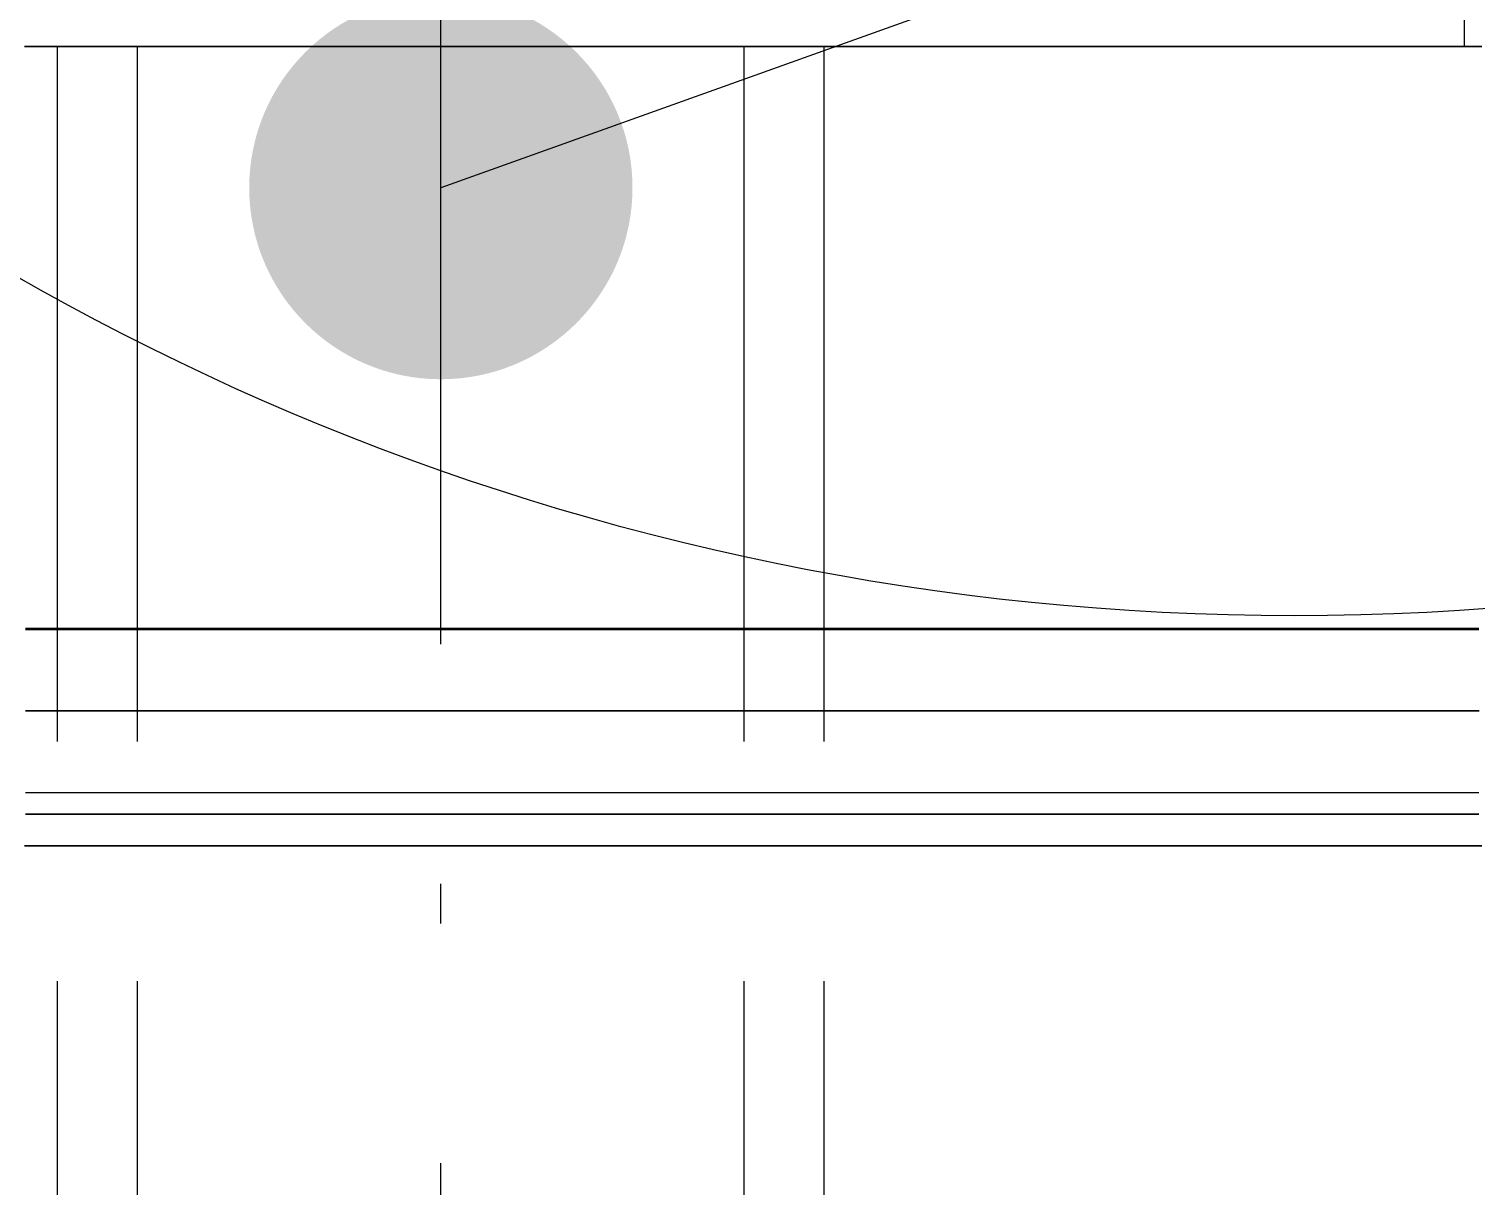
# Model space of a CAD drawing. Header units: millimetres. Extents: x 0 to 594, y 0 to 420.
# Drawn here: x 86.01 to 90.541, y 346.178 to 349.802 of the extents above; entities that cross this region are included whole.
import ezdxf

# ---------------------------------------------------------------- set-up
doc = ezdxf.new("R2010")
doc.units = ezdxf.units.MM
doc.linetypes.add('ISO02-TRAZOS', pattern=[3.75, 3, -0.75])
doc.linetypes.add('ISO04-TRAZO-PUNTO', pattern=[7.625, 6, -0.75, 0.125, -0.75])
for name, color, linetype, lineweight in [('01-VISIBLE', 7, 'CONTINUOUS', 50), ('02-OCULTA', 4, 'ISO02-TRAZOS', 25), ('03-EJE', 1, 'ISO04-TRAZO-PUNTO', 25), ('08-FINA', 5, 'CONTINUOUS', 25)]:
    doc.layers.add(name, color=color, linetype=linetype, lineweight=lineweight)

msp = doc.modelspace()

# ---------------------------------------------------------------- hatches: boundary and pattern name
at = {"layer": '08-FINA'}
h = msp.add_hatch(color=7, dxfattribs=at)
h.dxf.hatch_style = 1
edge = h.paths.add_edge_path()
edge.add_arc((87.3, 349.3049), 0.6, 0, 360)

# ---------------------------------------------------------------- linework, layer by layer
at = {"layer": '01-VISIBLE'}
msp.add_lwpolyline([(90.55, 347.9226), (90.5, 347.9226), (90.45, 347.9226), (90.4, 347.9226), (90.35, 347.9226), (90.3, 347.9226), (90.25, 347.9226), (90.2, 347.9226), (90.15, 347.9226), (90.1, 347.9226), (90.05, 347.9226), (90, 347.9226), (89.95, 347.9226), (89.9, 347.9226), (89.85, 347.9226), (89.8, 347.9226), (89.75, 347.9226), (89.7, 347.9226), (89.65, 347.9226), (89.6, 347.9226), (89.55, 347.9226), (89.5, 347.9226), (89.45, 347.9226), (89.4, 347.9226), (89.35, 347.9226), (89.3, 347.9226), (89.25, 347.9226), (89.2, 347.9226), (89.15, 347.9226), (89.1, 347.9226), (89.05, 347.9226), (89, 347.9226), (88.95, 347.9226), (88.9, 347.9226), (88.85, 347.9226), (88.8, 347.9226), (88.75, 347.9226), (88.7, 347.9226), (88.65, 347.9226), (88.6, 347.9226), (88.55, 347.9226), (88.5, 347.9226), (88.45, 347.9226), (88.4, 347.9226), (88.35, 347.9226), (88.3, 347.9226), (88.25, 347.9226), (88.2, 347.9226), (88.15, 347.9226), (88.1, 347.9226), (88.05, 347.9226), (88, 347.9226), (87.95, 347.9226), (87.9, 347.9226), (87.85, 347.9226), (87.8, 347.9226), (87.75, 347.9226), (87.7, 347.9226), (87.65, 347.9226), (87.6, 347.9226), (87.55, 347.9226), (87.5, 347.9226), (87.45, 347.9226), (87.4, 347.9226), (87.35, 347.9226), (87.3, 347.9226), (87.25, 347.9226), (87.2, 347.9226), (87.15, 347.9226), (87.1, 347.9226), (87.05, 347.9226), (87, 347.9226), (86.95, 347.9226), (86.9, 347.9226), (86.85, 347.9226), (86.8, 347.9226), (86.75, 347.9226), (86.7, 347.9226), (86.65, 347.9226), (86.6, 347.9226), (86.55, 347.9226), (86.5, 347.9226), (86.45, 347.9226), (86.4, 347.9226), (86.35, 347.9226), (86.3, 347.9226), (86.25, 347.9226), (86.2, 347.9226), (86.15, 347.9226), (86.1, 347.9226), (86.05, 347.9226), (86, 347.9226)], dxfattribs=at)
at = {"layer": '02-OCULTA'}
for p, q in [((90.505, 349.7466), (90.505, 351.3666)), ((86.1, 276.32), (86.1, 349.7466)), ((86.35, 276.32), (86.35, 349.7466)), ((88.25, 276.32), (88.25, 349.7466)), ((88.5, 276.32), (88.5, 349.7466))]:
    msp.add_line(p, q, dxfattribs=at)
for points in [[(90.559, 349.7466), (90.5089, 349.7466), (90.4587, 349.7466), (90.4086, 349.7466), (90.3585, 349.7466), (90.3083, 349.7466), (90.2582, 349.7466), (90.2081, 349.7466), (90.1579, 349.7466), (90.1078, 349.7466), (90.0576, 349.7466), (90.0075, 349.7466), (89.9574, 349.7466), (89.9072, 349.7466), (89.8571, 349.7466), (89.8069, 349.7466), (89.7568, 349.7466), (89.7067, 349.7466), (89.6565, 349.7466), (89.6064, 349.7466), (89.5562, 349.7466), (89.5061, 349.7466), (89.456, 349.7466), (89.4058, 349.7466), (89.3557, 349.7466), (89.3056, 349.7466), (89.2554, 349.7466), (89.2053, 349.7466), (89.1551, 349.7466), (89.105, 349.7466), (89.0549, 349.7466), (89.0047, 349.7466), (88.9546, 349.7466), (88.9044, 349.7466), (88.8543, 349.7466), (88.8042, 349.7466), (88.754, 349.7466), (88.7039, 349.7466), (88.6538, 349.7466), (88.6036, 349.7466), (88.5535, 349.7466), (88.5033, 349.7466), (88.4532, 349.7466), (88.4031, 349.7466), (88.3529, 349.7466), (88.3028, 349.7466), (88.2526, 349.7466), (88.2025, 349.7466), (88.1524, 349.7466), (88.1022, 349.7466), (88.0521, 349.7466), (88.0019, 349.7466), (87.9518, 349.7466), (87.9017, 349.7466), (87.8515, 349.7466), (87.8014, 349.7466), (87.7512, 349.7466), (87.7011, 349.7466), (87.651, 349.7466), (87.6008, 349.7466), (87.5507, 349.7466), (87.5006, 349.7466), (87.4504, 349.7466), (87.4003, 349.7466), (87.3501, 349.7466), (87.3, 349.7466), (87.2499, 349.7466), (87.1997, 349.7466), (87.1496, 349.7466), (87.0994, 349.7466), (87.0493, 349.7466), (86.9992, 349.7466), (86.949, 349.7466), (86.8989, 349.7466), (86.8487, 349.7466), (86.7986, 349.7466), (86.7485, 349.7466), (86.6983, 349.7466), (86.6482, 349.7466), (86.5981, 349.7466), (86.5479, 349.7466), (86.4978, 349.7466), (86.4476, 349.7466), (86.3975, 349.7466), (86.3474, 349.7466), (86.2972, 349.7466), (86.2471, 349.7466), (86.1969, 349.7466), (86.1468, 349.7466), (86.0967, 349.7466), (86.0465, 349.7466), (85.9964, 349.7466)], [(85.9964, 349.7466), (86.0465, 349.7466), (86.0967, 349.7466), (86.1468, 349.7466), (86.1969, 349.7466), (86.2471, 349.7466), (86.2972, 349.7466), (86.3474, 349.7466), (86.3975, 349.7466), (86.4476, 349.7466), (86.4978, 349.7466), (86.5479, 349.7466), (86.5981, 349.7466), (86.6482, 349.7466), (86.6983, 349.7466), (86.7485, 349.7466), (86.7986, 349.7466), (86.8487, 349.7466), (86.8989, 349.7466), (86.949, 349.7466), (86.9992, 349.7466), (87.0493, 349.7466), (87.0994, 349.7466), (87.1496, 349.7466), (87.1997, 349.7466), (87.2499, 349.7466), (87.3, 349.7466), (87.3501, 349.7466), (87.4003, 349.7466), (87.4504, 349.7466), (87.5006, 349.7466), (87.5507, 349.7466), (87.6008, 349.7466), (87.651, 349.7466), (87.7011, 349.7466), (87.7512, 349.7466), (87.8014, 349.7466), (87.8515, 349.7466), (87.9017, 349.7466), (87.9518, 349.7466), (88.0019, 349.7466), (88.0521, 349.7466), (88.1022, 349.7466), (88.1524, 349.7466), (88.2025, 349.7466), (88.2526, 349.7466), (88.3028, 349.7466), (88.3529, 349.7466), (88.4031, 349.7466), (88.4532, 349.7466), (88.5033, 349.7466), (88.5535, 349.7466), (88.6036, 349.7466), (88.6538, 349.7466), (88.7039, 349.7466), (88.754, 349.7466), (88.8042, 349.7466), (88.8543, 349.7466), (88.9044, 349.7466), (88.9546, 349.7466), (89.0047, 349.7466), (89.0549, 349.7466), (89.105, 349.7466), (89.1551, 349.7466), (89.2053, 349.7466), (89.2554, 349.7466), (89.3056, 349.7466), (89.3557, 349.7466), (89.4058, 349.7466), (89.456, 349.7466), (89.5061, 349.7466), (89.5562, 349.7466), (89.6064, 349.7466), (89.6565, 349.7466), (89.7067, 349.7466), (89.7568, 349.7466), (89.8069, 349.7466), (89.8571, 349.7466), (89.9072, 349.7466), (89.9574, 349.7466), (90.0075, 349.7466), (90.0576, 349.7466), (90.1078, 349.7466), (90.1579, 349.7466), (90.2081, 349.7466), (90.2582, 349.7466), (90.3083, 349.7466), (90.3585, 349.7466), (90.4086, 349.7466), (90.4587, 349.7466), (90.5089, 349.7466), (90.559, 349.7466)], [(90.505, 349.7466), (90.4549, 349.7466), (90.4048, 349.7466), (90.3548, 349.7466), (90.3047, 349.7466), (90.2546, 349.7466), (90.2045, 349.7466), (90.1545, 349.7466), (90.1044, 349.7466), (90.0543, 349.7466), (90.0042, 349.7466), (89.9541, 349.7466), (89.9041, 349.7466), (89.854, 349.7466), (89.8039, 349.7466), (89.7538, 349.7466), (89.7037, 349.7466), (89.6537, 349.7466), (89.6036, 349.7466), (89.5535, 349.7466), (89.5034, 349.7466), (89.4534, 349.7466), (89.4033, 349.7466), (89.3532, 349.7466), (89.3031, 349.7466), (89.253, 349.7466), (89.203, 349.7466), (89.1529, 349.7466), (89.1028, 349.7466), (89.0527, 349.7466), (89.0027, 349.7466), (88.9526, 349.7466), (88.9025, 349.7466), (88.8524, 349.7466), (88.8023, 349.7466), (88.7523, 349.7466), (88.7022, 349.7466), (88.6521, 349.7466), (88.602, 349.7466), (88.552, 349.7466), (88.5019, 349.7466), (88.4518, 349.7466), (88.4017, 349.7466), (88.3516, 349.7466), (88.3016, 349.7466), (88.2515, 349.7466), (88.2014, 349.7466), (88.1513, 349.7466), (88.1012, 349.7466), (88.0512, 349.7466), (88.0011, 349.7466), (87.951, 349.7466), (87.9009, 349.7466), (87.8509, 349.7466), (87.8008, 349.7466), (87.7507, 349.7466), (87.7006, 349.7466), (87.6505, 349.7466), (87.6005, 349.7466), (87.5504, 349.7466), (87.5003, 349.7466), (87.4502, 349.7466), (87.4002, 349.7466), (87.3501, 349.7466), (87.3, 349.7466), (87.2499, 349.7466), (87.1998, 349.7466), (87.1498, 349.7466), (87.0997, 349.7466), (87.0496, 349.7466), (86.9995, 349.7466), (86.9495, 349.7466), (86.8994, 349.7466), (86.8493, 349.7466), (86.7992, 349.7466), (86.7491, 349.7466), (86.6991, 349.7466), (86.649, 349.7466), (86.5989, 349.7466), (86.5488, 349.7466), (86.4988, 349.7466), (86.4487, 349.7466), (86.3986, 349.7466), (86.3485, 349.7466), (86.2984, 349.7466), (86.2484, 349.7466), (86.1983, 349.7466), (86.1482, 349.7466), (86.0981, 349.7466), (86.048, 349.7466), (85.998, 349.7466)], [(85.998, 349.7466), (86.048, 349.7466), (86.0981, 349.7466), (86.1482, 349.7466), (86.1983, 349.7466), (86.2484, 349.7466), (86.2984, 349.7466), (86.3485, 349.7466), (86.3986, 349.7466), (86.4487, 349.7466), (86.4988, 349.7466), (86.5488, 349.7466), (86.5989, 349.7466), (86.649, 349.7466), (86.6991, 349.7466), (86.7491, 349.7466), (86.7992, 349.7466), (86.8493, 349.7466), (86.8994, 349.7466), (86.9495, 349.7466), (86.9995, 349.7466), (87.0496, 349.7466), (87.0997, 349.7466), (87.1498, 349.7466), (87.1998, 349.7466), (87.2499, 349.7466), (87.3, 349.7466), (87.3501, 349.7466), (87.4002, 349.7466), (87.4502, 349.7466), (87.5003, 349.7466), (87.5504, 349.7466), (87.6005, 349.7466), (87.6505, 349.7466), (87.7006, 349.7466), (87.7507, 349.7466), (87.8008, 349.7466), (87.8509, 349.7466), (87.9009, 349.7466), (87.951, 349.7466), (88.0011, 349.7466), (88.0512, 349.7466), (88.1012, 349.7466), (88.1513, 349.7466), (88.2014, 349.7466), (88.2515, 349.7466), (88.3016, 349.7466), (88.3516, 349.7466), (88.4017, 349.7466), (88.4518, 349.7466), (88.5019, 349.7466), (88.552, 349.7466), (88.602, 349.7466), (88.6521, 349.7466), (88.7022, 349.7466), (88.7523, 349.7466), (88.8023, 349.7466), (88.8524, 349.7466), (88.9025, 349.7466), (88.9526, 349.7466), (89.0027, 349.7466), (89.0527, 349.7466), (89.1028, 349.7466), (89.1529, 349.7466), (89.203, 349.7466), (89.253, 349.7466), (89.3031, 349.7466), (89.3532, 349.7466), (89.4033, 349.7466), (89.4534, 349.7466), (89.5034, 349.7466), (89.5535, 349.7466), (89.6036, 349.7466), (89.6537, 349.7466), (89.7037, 349.7466), (89.7538, 349.7466), (89.8039, 349.7466), (89.854, 349.7466), (89.9041, 349.7466), (89.9541, 349.7466), (90.0042, 349.7466), (90.0543, 349.7466), (90.1044, 349.7466), (90.1545, 349.7466), (90.2045, 349.7466), (90.2546, 349.7466), (90.3047, 349.7466), (90.3548, 349.7466), (90.4048, 349.7466), (90.4549, 349.7466), (90.505, 349.7466)], [(88.5, 349.7466), (88.45, 349.7466), (88.4, 349.7466), (88.35, 349.7466), (88.3, 349.7466), (88.25, 349.7466), (88.2, 349.7466), (88.15, 349.7466), (88.1, 349.7466), (88.05, 349.7466), (88, 349.7466), (87.95, 349.7466), (87.9, 349.7466), (87.85, 349.7466), (87.8, 349.7466), (87.75, 349.7466), (87.7, 349.7466), (87.65, 349.7466), (87.6, 349.7466), (87.55, 349.7466), (87.5, 349.7466), (87.45, 349.7466), (87.4, 349.7466), (87.35, 349.7466), (87.3, 349.7466), (87.25, 349.7466), (87.2, 349.7466), (87.15, 349.7466), (87.1, 349.7466), (87.05, 349.7466), (87, 349.7466), (86.95, 349.7466), (86.9, 349.7466), (86.85, 349.7466), (86.8, 349.7466), (86.75, 349.7466), (86.7, 349.7466), (86.65, 349.7466), (86.6, 349.7466), (86.55, 349.7466), (86.5, 349.7466), (86.45, 349.7466), (86.4, 349.7466), (86.35, 349.7466), (86.3, 349.7466), (86.25, 349.7466), (86.2, 349.7466), (86.15, 349.7466), (86.1, 349.7466)], [(86.1, 349.7466), (86.15, 349.7466), (86.2, 349.7466), (86.25, 349.7466), (86.3, 349.7466), (86.35, 349.7466), (86.4, 349.7466), (86.45, 349.7466), (86.5, 349.7466), (86.55, 349.7466), (86.6, 349.7466), (86.65, 349.7466), (86.7, 349.7466), (86.75, 349.7466), (86.8, 349.7466), (86.85, 349.7466), (86.9, 349.7466), (86.95, 349.7466), (87, 349.7466), (87.05, 349.7466), (87.1, 349.7466), (87.15, 349.7466), (87.2, 349.7466), (87.25, 349.7466), (87.3, 349.7466), (87.35, 349.7466), (87.4, 349.7466), (87.45, 349.7466), (87.5, 349.7466), (87.55, 349.7466), (87.6, 349.7466), (87.65, 349.7466), (87.7, 349.7466), (87.75, 349.7466), (87.8, 349.7466), (87.85, 349.7466), (87.9, 349.7466), (87.95, 349.7466), (88, 349.7466), (88.05, 349.7466), (88.1, 349.7466), (88.15, 349.7466), (88.2, 349.7466), (88.25, 349.7466), (88.3, 349.7466), (88.35, 349.7466), (88.4, 349.7466), (88.45, 349.7466), (88.5, 349.7466)], [(88.25, 349.7466), (88.2, 349.7466), (88.15, 349.7466), (88.1, 349.7466), (88.05, 349.7466), (88, 349.7466), (87.95, 349.7466), (87.9, 349.7466), (87.85, 349.7466), (87.8, 349.7466), (87.75, 349.7466), (87.7, 349.7466), (87.65, 349.7466), (87.6, 349.7466), (87.55, 349.7466), (87.5, 349.7466), (87.45, 349.7466), (87.4, 349.7466), (87.35, 349.7466), (87.3, 349.7466), (87.25, 349.7466), (87.2, 349.7466), (87.15, 349.7466), (87.1, 349.7466), (87.05, 349.7466), (87, 349.7466), (86.95, 349.7466), (86.9, 349.7466), (86.85, 349.7466), (86.8, 349.7466), (86.75, 349.7466), (86.7, 349.7466), (86.65, 349.7466), (86.6, 349.7466), (86.55, 349.7466), (86.5, 349.7466), (86.45, 349.7466), (86.4, 349.7466), (86.35, 349.7466)], [(86.35, 349.7466), (86.4, 349.7466), (86.45, 349.7466), (86.5, 349.7466), (86.55, 349.7466), (86.6, 349.7466), (86.65, 349.7466), (86.7, 349.7466), (86.75, 349.7466), (86.8, 349.7466), (86.85, 349.7466), (86.9, 349.7466), (86.95, 349.7466), (87, 349.7466), (87.05, 349.7466), (87.1, 349.7466), (87.15, 349.7466), (87.2, 349.7466), (87.25, 349.7466), (87.3, 349.7466), (87.35, 349.7466), (87.4, 349.7466), (87.45, 349.7466), (87.5, 349.7466), (87.55, 349.7466), (87.6, 349.7466), (87.65, 349.7466), (87.7, 349.7466), (87.75, 349.7466), (87.8, 349.7466), (87.85, 349.7466), (87.9, 349.7466), (87.95, 349.7466), (88, 349.7466), (88.05, 349.7466), (88.1, 349.7466), (88.15, 349.7466), (88.2, 349.7466), (88.25, 349.7466)], [(90.55, 347.9226), (90.5, 347.9226), (90.45, 347.9226), (90.4, 347.9226), (90.35, 347.9226), (90.3, 347.9226), (90.25, 347.9226), (90.2, 347.9226), (90.15, 347.9226), (90.1, 347.9226), (90.05, 347.9226), (90, 347.9226), (89.95, 347.9226), (89.9, 347.9226), (89.85, 347.9226), (89.8, 347.9226), (89.75, 347.9226), (89.7, 347.9226), (89.65, 347.9226), (89.6, 347.9226), (89.55, 347.9226), (89.5, 347.9226), (89.45, 347.9226), (89.4, 347.9226), (89.35, 347.9226), (89.3, 347.9226), (89.25, 347.9226), (89.2, 347.9226), (89.15, 347.9226), (89.1, 347.9226), (89.05, 347.9226), (89, 347.9226), (88.95, 347.9226), (88.9, 347.9226), (88.85, 347.9226), (88.8, 347.9226), (88.75, 347.9226), (88.7, 347.9226), (88.65, 347.9226), (88.6, 347.9226), (88.55, 347.9226), (88.5, 347.9226), (88.45, 347.9226), (88.4, 347.9226), (88.35, 347.9226), (88.3, 347.9226), (88.25, 347.9226), (88.2, 347.9226), (88.15, 347.9226), (88.1, 347.9226), (88.05, 347.9226), (88, 347.9226), (87.95, 347.9226), (87.9, 347.9226), (87.85, 347.9226), (87.8, 347.9226), (87.75, 347.9226), (87.7, 347.9226), (87.65, 347.9226), (87.6, 347.9226), (87.55, 347.9226), (87.5, 347.9226), (87.45, 347.9226), (87.4, 347.9226), (87.35, 347.9226), (87.3, 347.9226), (87.25, 347.9226), (87.2, 347.9226), (87.15, 347.9226), (87.1, 347.9226), (87.05, 347.9226), (87, 347.9226), (86.95, 347.9226), (86.9, 347.9226), (86.85, 347.9226), (86.8, 347.9226), (86.75, 347.9226), (86.7, 347.9226), (86.65, 347.9226), (86.6, 347.9226), (86.55, 347.9226), (86.5, 347.9226), (86.45, 347.9226), (86.4, 347.9226), (86.35, 347.9226), (86.3, 347.9226), (86.25, 347.9226), (86.2, 347.9226), (86.15, 347.9226), (86.1, 347.9226), (86.05, 347.9226), (86, 347.9226)], [(90.5508, 347.6666), (90.5008, 347.6666), (90.4508, 347.6666), (90.4008, 347.6666), (90.3508, 347.6666), (90.3007, 347.6666), (90.2507, 347.6666), (90.2007, 347.6666), (90.1507, 347.6666), (90.1007, 347.6666), (90.0507, 347.6666), (90.0007, 347.6666), (89.9507, 347.6666), (89.9006, 347.6666), (89.8506, 347.6666), (89.8006, 347.6666), (89.7506, 347.6666), (89.7006, 347.6666), (89.6506, 347.6666), (89.6006, 347.6666), (89.5506, 347.6666), (89.5005, 347.6666), (89.4505, 347.6666), (89.4005, 347.6666), (89.3505, 347.6666), (89.3005, 347.6666), (89.2505, 347.6666), (89.2005, 347.6666), (89.1505, 347.6666), (89.1004, 347.6666), (89.0504, 347.6666), (89.0004, 347.6666), (88.9504, 347.6666), (88.9004, 347.6666), (88.8504, 347.6666), (88.8004, 347.6666), (88.7504, 347.6666), (88.7004, 347.6666), (88.6503, 347.6666), (88.6003, 347.6666), (88.5503, 347.6666), (88.5003, 347.6666), (88.4503, 347.6666), (88.4003, 347.6666), (88.3503, 347.6666), (88.3002, 347.6666), (88.2502, 347.6666), (88.2002, 347.6666), (88.1502, 347.6666), (88.1002, 347.6666), (88.0502, 347.6666), (88.0002, 347.6666), (87.9502, 347.6666), (87.9001, 347.6666), (87.8501, 347.6666), (87.8001, 347.6666), (87.7501, 347.6666), (87.7001, 347.6666), (87.6501, 347.6666), (87.6001, 347.6666), (87.5501, 347.6666), (87.5001, 347.6666), (87.45, 347.6666), (87.4, 347.6666), (87.35, 347.6666), (87.3, 347.6666), (87.25, 347.6666), (87.2, 347.6666), (87.15, 347.6666), (87.0999, 347.6666), (87.0499, 347.6666), (86.9999, 347.6666), (86.9499, 347.6666), (86.8999, 347.6666), (86.8499, 347.6666), (86.7999, 347.6666), (86.7499, 347.6666), (86.6998, 347.6666), (86.6498, 347.6666), (86.5998, 347.6666), (86.5498, 347.6666), (86.4998, 347.6666), (86.4498, 347.6666), (86.3998, 347.6666), (86.3498, 347.6666), (86.2998, 347.6666), (86.2497, 347.6666), (86.1997, 347.6666), (86.1497, 347.6666), (86.0997, 347.6666), (86.0497, 347.6666), (85.9997, 347.6666)], [(85.9997, 347.6666), (86.0497, 347.6666), (86.0997, 347.6666), (86.1497, 347.6666), (86.1997, 347.6666), (86.2497, 347.6666), (86.2998, 347.6666), (86.3498, 347.6666), (86.3998, 347.6666), (86.4498, 347.6666), (86.4998, 347.6666), (86.5498, 347.6666), (86.5998, 347.6666), (86.6498, 347.6666), (86.6998, 347.6666), (86.7499, 347.6666), (86.7999, 347.6666), (86.8499, 347.6666), (86.8999, 347.6666), (86.9499, 347.6666), (86.9999, 347.6666), (87.0499, 347.6666), (87.0999, 347.6666), (87.15, 347.6666), (87.2, 347.6666), (87.25, 347.6666), (87.3, 347.6666), (87.35, 347.6666), (87.4, 347.6666), (87.45, 347.6666), (87.5001, 347.6666), (87.5501, 347.6666), (87.6001, 347.6666), (87.6501, 347.6666), (87.7001, 347.6666), (87.7501, 347.6666), (87.8001, 347.6666), (87.8501, 347.6666), (87.9001, 347.6666), (87.9502, 347.6666), (88.0002, 347.6666), (88.0502, 347.6666), (88.1002, 347.6666), (88.1502, 347.6666), (88.2002, 347.6666), (88.2502, 347.6666), (88.3002, 347.6666), (88.3503, 347.6666), (88.4003, 347.6666), (88.4503, 347.6666), (88.5003, 347.6666), (88.5503, 347.6666), (88.6003, 347.6666), (88.6503, 347.6666), (88.7004, 347.6666), (88.7504, 347.6666), (88.8004, 347.6666), (88.8504, 347.6666), (88.9004, 347.6666), (88.9504, 347.6666), (89.0004, 347.6666), (89.0504, 347.6666), (89.1004, 347.6666), (89.1505, 347.6666), (89.2005, 347.6666), (89.2505, 347.6666), (89.3005, 347.6666), (89.3505, 347.6666), (89.4005, 347.6666), (89.4505, 347.6666), (89.5005, 347.6666), (89.5506, 347.6666), (89.6006, 347.6666), (89.6506, 347.6666), (89.7006, 347.6666), (89.7506, 347.6666), (89.8006, 347.6666), (89.8506, 347.6666), (89.9006, 347.6666), (89.9507, 347.6666), (90.0007, 347.6666), (90.0507, 347.6666), (90.1007, 347.6666), (90.1507, 347.6666), (90.2007, 347.6666), (90.2507, 347.6666), (90.3007, 347.6666), (90.3508, 347.6666), (90.4008, 347.6666), (90.4508, 347.6666), (90.5008, 347.6666), (90.5508, 347.6666)], [(90.55, 347.6666), (90.5, 347.6666), (90.45, 347.6666), (90.4, 347.6666), (90.35, 347.6666), (90.3, 347.6666), (90.25, 347.6666), (90.2, 347.6666), (90.15, 347.6666), (90.1, 347.6666), (90.05, 347.6666), (90, 347.6666), (89.95, 347.6666), (89.9, 347.6666), (89.85, 347.6666), (89.8, 347.6666), (89.75, 347.6666), (89.7, 347.6666), (89.65, 347.6666), (89.6, 347.6666), (89.55, 347.6666), (89.5, 347.6666), (89.45, 347.6666), (89.4, 347.6666), (89.35, 347.6666), (89.3, 347.6666), (89.25, 347.6666), (89.2, 347.6666), (89.15, 347.6666), (89.1, 347.6666), (89.05, 347.6666), (89, 347.6666), (88.95, 347.6666), (88.9, 347.6666), (88.85, 347.6666), (88.8, 347.6666), (88.75, 347.6666), (88.7, 347.6666), (88.65, 347.6666), (88.6, 347.6666), (88.55, 347.6666), (88.5, 347.6666), (88.45, 347.6666), (88.4, 347.6666), (88.35, 347.6666), (88.3, 347.6666), (88.25, 347.6666), (88.2, 347.6666), (88.15, 347.6666), (88.1, 347.6666), (88.05, 347.6666), (88, 347.6666), (87.95, 347.6666), (87.9, 347.6666), (87.85, 347.6666), (87.8, 347.6666), (87.75, 347.6666), (87.7, 347.6666), (87.65, 347.6666), (87.6, 347.6666), (87.55, 347.6666), (87.5, 347.6666), (87.45, 347.6666), (87.4, 347.6666), (87.35, 347.6666), (87.3, 347.6666), (87.25, 347.6666), (87.2, 347.6666), (87.15, 347.6666), (87.1, 347.6666), (87.05, 347.6666), (87, 347.6666), (86.95, 347.6666), (86.9, 347.6666), (86.85, 347.6666), (86.8, 347.6666), (86.75, 347.6666), (86.7, 347.6666), (86.65, 347.6666), (86.6, 347.6666), (86.55, 347.6666), (86.5, 347.6666), (86.45, 347.6666), (86.4, 347.6666), (86.35, 347.6666), (86.3, 347.6666), (86.25, 347.6666), (86.2, 347.6666), (86.15, 347.6666), (86.1, 347.6666), (86.05, 347.6666), (86, 347.6666)], [(86, 347.6666), (86.05, 347.6666), (86.1, 347.6666), (86.15, 347.6666), (86.2, 347.6666), (86.25, 347.6666), (86.3, 347.6666), (86.35, 347.6666), (86.4, 347.6666), (86.45, 347.6666), (86.5, 347.6666), (86.55, 347.6666), (86.6, 347.6666), (86.65, 347.6666), (86.7, 347.6666), (86.75, 347.6666), (86.8, 347.6666), (86.85, 347.6666), (86.9, 347.6666), (86.95, 347.6666), (87, 347.6666), (87.05, 347.6666), (87.1, 347.6666), (87.15, 347.6666), (87.2, 347.6666), (87.25, 347.6666), (87.3, 347.6666), (87.35, 347.6666), (87.4, 347.6666), (87.45, 347.6666), (87.5, 347.6666), (87.55, 347.6666), (87.6, 347.6666), (87.65, 347.6666), (87.7, 347.6666), (87.75, 347.6666), (87.8, 347.6666), (87.85, 347.6666), (87.9, 347.6666), (87.95, 347.6666), (88, 347.6666), (88.05, 347.6666), (88.1, 347.6666), (88.15, 347.6666), (88.2, 347.6666), (88.25, 347.6666), (88.3, 347.6666), (88.35, 347.6666), (88.4, 347.6666), (88.45, 347.6666), (88.5, 347.6666), (88.55, 347.6666), (88.6, 347.6666), (88.65, 347.6666), (88.7, 347.6666), (88.75, 347.6666), (88.8, 347.6666), (88.85, 347.6666), (88.9, 347.6666), (88.95, 347.6666), (89, 347.6666), (89.05, 347.6666), (89.1, 347.6666), (89.15, 347.6666), (89.2, 347.6666), (89.25, 347.6666), (89.3, 347.6666), (89.35, 347.6666), (89.4, 347.6666), (89.45, 347.6666), (89.5, 347.6666), (89.55, 347.6666), (89.6, 347.6666), (89.65, 347.6666), (89.7, 347.6666), (89.75, 347.6666), (89.8, 347.6666), (89.85, 347.6666), (89.9, 347.6666), (89.95, 347.6666), (90, 347.6666), (90.05, 347.6666), (90.1, 347.6666), (90.15, 347.6666), (90.2, 347.6666), (90.25, 347.6666), (90.3, 347.6666), (90.35, 347.6666), (90.4, 347.6666), (90.45, 347.6666), (90.5, 347.6666), (90.55, 347.6666)], [(90.55, 347.6666), (90.5, 347.6666), (90.45, 347.6666), (90.4, 347.6666), (90.35, 347.6666), (90.3, 347.6666), (90.25, 347.6666), (90.2, 347.6666), (90.15, 347.6666), (90.1, 347.6666), (90.05, 347.6666), (90, 347.6666), (89.95, 347.6666), (89.9, 347.6666), (89.85, 347.6666), (89.8, 347.6666), (89.75, 347.6666), (89.7, 347.6666), (89.65, 347.6666), (89.6, 347.6666), (89.55, 347.6666), (89.5, 347.6666), (89.45, 347.6666), (89.4, 347.6666), (89.35, 347.6666), (89.3, 347.6666), (89.25, 347.6666), (89.2, 347.6666), (89.15, 347.6666), (89.1, 347.6666), (89.05, 347.6666), (89, 347.6666), (88.95, 347.6666), (88.9, 347.6666), (88.85, 347.6666), (88.8, 347.6666), (88.75, 347.6666), (88.7, 347.6666), (88.65, 347.6666), (88.6, 347.6666), (88.55, 347.6666), (88.5, 347.6666), (88.45, 347.6666), (88.4, 347.6666), (88.35, 347.6666), (88.3, 347.6666), (88.25, 347.6666), (88.2, 347.6666), (88.15, 347.6666), (88.1, 347.6666), (88.05, 347.6666), (88, 347.6666), (87.95, 347.6666), (87.9, 347.6666), (87.85, 347.6666), (87.8, 347.6666), (87.75, 347.6666), (87.7, 347.6666), (87.65, 347.6666), (87.6, 347.6666), (87.55, 347.6666), (87.5, 347.6666), (87.45, 347.6666), (87.4, 347.6666), (87.35, 347.6666), (87.3, 347.6666), (87.25, 347.6666), (87.2, 347.6666), (87.15, 347.6666), (87.1, 347.6666), (87.05, 347.6666), (87, 347.6666), (86.95, 347.6666), (86.9, 347.6666), (86.85, 347.6666), (86.8, 347.6666), (86.75, 347.6666), (86.7, 347.6666), (86.65, 347.6666), (86.6, 347.6666), (86.55, 347.6666), (86.5, 347.6666), (86.45, 347.6666), (86.4, 347.6666), (86.35, 347.6666), (86.3, 347.6666), (86.25, 347.6666), (86.2, 347.6666), (86.15, 347.6666), (86.1, 347.6666), (86.05, 347.6666), (86, 347.6666)], [(86, 347.6666), (86.05, 347.6666), (86.1, 347.6666), (86.15, 347.6666), (86.2, 347.6666), (86.25, 347.6666), (86.3, 347.6666), (86.35, 347.6666), (86.4, 347.6666), (86.45, 347.6666), (86.5, 347.6666), (86.55, 347.6666), (86.6, 347.6666), (86.65, 347.6666), (86.7, 347.6666), (86.75, 347.6666), (86.8, 347.6666), (86.85, 347.6666), (86.9, 347.6666), (86.95, 347.6666), (87, 347.6666), (87.05, 347.6666), (87.1, 347.6666), (87.15, 347.6666), (87.2, 347.6666), (87.25, 347.6666), (87.3, 347.6666), (87.35, 347.6666), (87.4, 347.6666), (87.45, 347.6666), (87.5, 347.6666), (87.55, 347.6666), (87.6, 347.6666), (87.65, 347.6666), (87.7, 347.6666), (87.75, 347.6666), (87.8, 347.6666), (87.85, 347.6666), (87.9, 347.6666), (87.95, 347.6666), (88, 347.6666), (88.05, 347.6666), (88.1, 347.6666), (88.15, 347.6666), (88.2, 347.6666), (88.25, 347.6666), (88.3, 347.6666), (88.35, 347.6666), (88.4, 347.6666), (88.45, 347.6666), (88.5, 347.6666), (88.55, 347.6666), (88.6, 347.6666), (88.65, 347.6666), (88.7, 347.6666), (88.75, 347.6666), (88.8, 347.6666), (88.85, 347.6666), (88.9, 347.6666), (88.95, 347.6666), (89, 347.6666), (89.05, 347.6666), (89.1, 347.6666), (89.15, 347.6666), (89.2, 347.6666), (89.25, 347.6666), (89.3, 347.6666), (89.35, 347.6666), (89.4, 347.6666), (89.45, 347.6666), (89.5, 347.6666), (89.55, 347.6666), (89.6, 347.6666), (89.65, 347.6666), (89.7, 347.6666), (89.75, 347.6666), (89.8, 347.6666), (89.85, 347.6666), (89.9, 347.6666), (89.95, 347.6666), (90, 347.6666), (90.05, 347.6666), (90.1, 347.6666), (90.15, 347.6666), (90.2, 347.6666), (90.25, 347.6666), (90.3, 347.6666), (90.35, 347.6666), (90.4, 347.6666), (90.45, 347.6666), (90.5, 347.6666), (90.55, 347.6666)], [(86, 347.4106), (86.05, 347.4106), (86.1, 347.4106), (86.15, 347.4106), (86.2, 347.4106), (86.25, 347.4106), (86.3, 347.4106), (86.35, 347.4106), (86.4, 347.4106), (86.45, 347.4106), (86.5, 347.4106), (86.55, 347.4106), (86.6, 347.4106), (86.65, 347.4106), (86.7, 347.4106), (86.75, 347.4106), (86.8, 347.4106), (86.85, 347.4106), (86.9, 347.4106), (86.95, 347.4106), (87, 347.4106), (87.05, 347.4106), (87.1, 347.4106), (87.15, 347.4106), (87.2, 347.4106), (87.25, 347.4106), (87.3, 347.4106), (87.35, 347.4106), (87.4, 347.4106), (87.45, 347.4106), (87.5, 347.4106), (87.55, 347.4106), (87.6, 347.4106), (87.65, 347.4106), (87.7, 347.4106), (87.75, 347.4106), (87.8, 347.4106), (87.85, 347.4106), (87.9, 347.4106), (87.95, 347.4106), (88, 347.4106), (88.05, 347.4106), (88.1, 347.4106), (88.15, 347.4106), (88.2, 347.4106), (88.25, 347.4106), (88.3, 347.4106), (88.35, 347.4106), (88.4, 347.4106), (88.45, 347.4106), (88.5, 347.4106), (88.55, 347.4106), (88.6, 347.4106), (88.65, 347.4106), (88.7, 347.4106), (88.75, 347.4106), (88.8, 347.4106), (88.85, 347.4106), (88.9, 347.4106), (88.95, 347.4106), (89, 347.4106), (89.05, 347.4106), (89.1, 347.4106), (89.15, 347.4106), (89.2, 347.4106), (89.25, 347.4106), (89.3, 347.4106), (89.35, 347.4106), (89.4, 347.4106), (89.45, 347.4106), (89.5, 347.4106), (89.55, 347.4106), (89.6, 347.4106), (89.65, 347.4106), (89.7, 347.4106), (89.75, 347.4106), (89.8, 347.4106), (89.85, 347.4106), (89.9, 347.4106), (89.95, 347.4106), (90, 347.4106), (90.05, 347.4106), (90.1, 347.4106), (90.15, 347.4106), (90.2, 347.4106), (90.25, 347.4106), (90.3, 347.4106), (90.35, 347.4106), (90.4, 347.4106), (90.45, 347.4106), (90.5, 347.4106), (90.55, 347.4106)], [(86, 347.4106), (86.05, 347.4106), (86.1, 347.4106), (86.15, 347.4106), (86.2, 347.4106), (86.25, 347.4106), (86.3, 347.4106), (86.35, 347.4106), (86.4, 347.4106), (86.45, 347.4106), (86.5, 347.4106), (86.55, 347.4106), (86.6, 347.4106), (86.65, 347.4106), (86.7, 347.4106), (86.75, 347.4106), (86.8, 347.4106), (86.85, 347.4106), (86.9, 347.4106), (86.95, 347.4106), (87, 347.4106), (87.05, 347.4106), (87.1, 347.4106), (87.15, 347.4106), (87.2, 347.4106), (87.25, 347.4106), (87.3, 347.4106), (87.35, 347.4106), (87.4, 347.4106), (87.45, 347.4106), (87.5, 347.4106), (87.55, 347.4106), (87.6, 347.4106), (87.65, 347.4106), (87.7, 347.4106), (87.75, 347.4106), (87.8, 347.4106), (87.85, 347.4106), (87.9, 347.4106), (87.95, 347.4106), (88, 347.4106), (88.05, 347.4106), (88.1, 347.4106), (88.15, 347.4106), (88.2, 347.4106), (88.25, 347.4106), (88.3, 347.4106), (88.35, 347.4106), (88.4, 347.4106), (88.45, 347.4106), (88.5, 347.4106), (88.55, 347.4106), (88.6, 347.4106), (88.65, 347.4106), (88.7, 347.4106), (88.75, 347.4106), (88.8, 347.4106), (88.85, 347.4106), (88.9, 347.4106), (88.95, 347.4106), (89, 347.4106), (89.05, 347.4106), (89.1, 347.4106), (89.15, 347.4106), (89.2, 347.4106), (89.25, 347.4106), (89.3, 347.4106), (89.35, 347.4106), (89.4, 347.4106), (89.45, 347.4106), (89.5, 347.4106), (89.55, 347.4106), (89.6, 347.4106), (89.65, 347.4106), (89.7, 347.4106), (89.75, 347.4106), (89.8, 347.4106), (89.85, 347.4106), (89.9, 347.4106), (89.95, 347.4106), (90, 347.4106), (90.05, 347.4106), (90.1, 347.4106), (90.15, 347.4106), (90.2, 347.4106), (90.25, 347.4106), (90.3, 347.4106), (90.35, 347.4106), (90.4, 347.4106), (90.45, 347.4106), (90.5, 347.4106), (90.55, 347.4106)], [(90.55, 347.3432), (90.5, 347.3432), (90.45, 347.3432), (90.4, 347.3432), (90.35, 347.3432), (90.3, 347.3432), (90.25, 347.3432), (90.2, 347.3432), (90.15, 347.3432), (90.1, 347.3432), (90.05, 347.3432), (90, 347.3432), (89.95, 347.3432), (89.9, 347.3432), (89.85, 347.3432), (89.8, 347.3432), (89.75, 347.3432), (89.7, 347.3432), (89.65, 347.3432), (89.6, 347.3432), (89.55, 347.3432), (89.5, 347.3432), (89.45, 347.3432), (89.4, 347.3432), (89.35, 347.3432), (89.3, 347.3432), (89.25, 347.3432), (89.2, 347.3432), (89.15, 347.3432), (89.1, 347.3432), (89.05, 347.3432), (89, 347.3432), (88.95, 347.3432), (88.9, 347.3432), (88.85, 347.3432), (88.8, 347.3432), (88.75, 347.3432), (88.7, 347.3432), (88.65, 347.3432), (88.6, 347.3432), (88.55, 347.3432), (88.5, 347.3432), (88.45, 347.3432), (88.4, 347.3432), (88.35, 347.3432), (88.3, 347.3432), (88.25, 347.3432), (88.2, 347.3432), (88.15, 347.3432), (88.1, 347.3432), (88.05, 347.3432), (88, 347.3432), (87.95, 347.3432), (87.9, 347.3432), (87.85, 347.3432), (87.8, 347.3432), (87.75, 347.3432), (87.7, 347.3432), (87.65, 347.3432), (87.6, 347.3432), (87.55, 347.3432), (87.5, 347.3432), (87.45, 347.3432), (87.4, 347.3432), (87.35, 347.3432), (87.3, 347.3432), (87.25, 347.3432), (87.2, 347.3432), (87.15, 347.3432), (87.1, 347.3432), (87.05, 347.3432), (87, 347.3432), (86.95, 347.3432), (86.9, 347.3432), (86.85, 347.3432), (86.8, 347.3432), (86.75, 347.3432), (86.7, 347.3432), (86.65, 347.3432), (86.6, 347.3432), (86.55, 347.3432), (86.5, 347.3432), (86.45, 347.3432), (86.4, 347.3432), (86.35, 347.3432), (86.3, 347.3432), (86.25, 347.3432), (86.2, 347.3432), (86.15, 347.3432), (86.1, 347.3432), (86.05, 347.3432), (86, 347.3432)], [(86, 347.3432), (86.05, 347.3432), (86.1, 347.3432), (86.15, 347.3432), (86.2, 347.3432), (86.25, 347.3432), (86.3, 347.3432), (86.35, 347.3432), (86.4, 347.3432), (86.45, 347.3432), (86.5, 347.3432), (86.55, 347.3432), (86.6, 347.3432), (86.65, 347.3432), (86.7, 347.3432), (86.75, 347.3432), (86.8, 347.3432), (86.85, 347.3432), (86.9, 347.3432), (86.95, 347.3432), (87, 347.3432), (87.05, 347.3432), (87.1, 347.3432), (87.15, 347.3432), (87.2, 347.3432), (87.25, 347.3432), (87.3, 347.3432), (87.35, 347.3432), (87.4, 347.3432), (87.45, 347.3432), (87.5, 347.3432), (87.55, 347.3432), (87.6, 347.3432), (87.65, 347.3432), (87.7, 347.3432), (87.75, 347.3432), (87.8, 347.3432), (87.85, 347.3432), (87.9, 347.3432), (87.95, 347.3432), (88, 347.3432), (88.05, 347.3432), (88.1, 347.3432), (88.15, 347.3432), (88.2, 347.3432), (88.25, 347.3432), (88.3, 347.3432), (88.35, 347.3432), (88.4, 347.3432), (88.45, 347.3432), (88.5, 347.3432), (88.55, 347.3432), (88.6, 347.3432), (88.65, 347.3432), (88.7, 347.3432), (88.75, 347.3432), (88.8, 347.3432), (88.85, 347.3432), (88.9, 347.3432), (88.95, 347.3432), (89, 347.3432), (89.05, 347.3432), (89.1, 347.3432), (89.15, 347.3432), (89.2, 347.3432), (89.25, 347.3432), (89.3, 347.3432), (89.35, 347.3432), (89.4, 347.3432), (89.45, 347.3432), (89.5, 347.3432), (89.55, 347.3432), (89.6, 347.3432), (89.65, 347.3432), (89.7, 347.3432), (89.75, 347.3432), (89.8, 347.3432), (89.85, 347.3432), (89.9, 347.3432), (89.95, 347.3432), (90, 347.3432), (90.05, 347.3432), (90.1, 347.3432), (90.15, 347.3432), (90.2, 347.3432), (90.25, 347.3432), (90.3, 347.3432), (90.35, 347.3432), (90.4, 347.3432), (90.45, 347.3432), (90.5, 347.3432), (90.55, 347.3432)], [(90.559, 347.2432), (90.5089, 347.2432), (90.4587, 347.2432), (90.4086, 347.2432), (90.3585, 347.2432), (90.3083, 347.2432), (90.2582, 347.2432), (90.2081, 347.2432), (90.1579, 347.2432), (90.1078, 347.2432), (90.0576, 347.2432), (90.0075, 347.2432), (89.9574, 347.2432), (89.9072, 347.2432), (89.8571, 347.2432), (89.8069, 347.2432), (89.7568, 347.2432), (89.7067, 347.2432), (89.6565, 347.2432), (89.6064, 347.2432), (89.5562, 347.2432), (89.5061, 347.2432), (89.456, 347.2432), (89.4058, 347.2432), (89.3557, 347.2432), (89.3056, 347.2432), (89.2554, 347.2432), (89.2053, 347.2432), (89.1551, 347.2432), (89.105, 347.2432), (89.0549, 347.2432), (89.0047, 347.2432), (88.9546, 347.2432), (88.9044, 347.2432), (88.8543, 347.2432), (88.8042, 347.2432), (88.754, 347.2432), (88.7039, 347.2432), (88.6538, 347.2432), (88.6036, 347.2432), (88.5535, 347.2432), (88.5033, 347.2432), (88.4532, 347.2432), (88.4031, 347.2432), (88.3529, 347.2432), (88.3028, 347.2432), (88.2526, 347.2432), (88.2025, 347.2432), (88.1524, 347.2432), (88.1022, 347.2432), (88.0521, 347.2432), (88.0019, 347.2432), (87.9518, 347.2432), (87.9017, 347.2432), (87.8515, 347.2432), (87.8014, 347.2432), (87.7512, 347.2432), (87.7011, 347.2432), (87.651, 347.2432), (87.6008, 347.2432), (87.5507, 347.2432), (87.5006, 347.2432), (87.4504, 347.2432), (87.4003, 347.2432), (87.3501, 347.2432), (87.3, 347.2432), (87.2499, 347.2432), (87.1997, 347.2432), (87.1496, 347.2432), (87.0994, 347.2432), (87.0493, 347.2432), (86.9992, 347.2432), (86.949, 347.2432), (86.8989, 347.2432), (86.8487, 347.2432), (86.7986, 347.2432), (86.7485, 347.2432), (86.6983, 347.2432), (86.6482, 347.2432), (86.5981, 347.2432), (86.5479, 347.2432), (86.4978, 347.2432), (86.4476, 347.2432), (86.3975, 347.2432), (86.3474, 347.2432), (86.2972, 347.2432), (86.2471, 347.2432), (86.1969, 347.2432), (86.1468, 347.2432), (86.0967, 347.2432), (86.0465, 347.2432), (85.9964, 347.2432)], [(85.9964, 347.2432), (86.0465, 347.2432), (86.0967, 347.2432), (86.1468, 347.2432), (86.1969, 347.2432), (86.2471, 347.2432), (86.2972, 347.2432), (86.3474, 347.2432), (86.3975, 347.2432), (86.4476, 347.2432), (86.4978, 347.2432), (86.5479, 347.2432), (86.5981, 347.2432), (86.6482, 347.2432), (86.6983, 347.2432), (86.7485, 347.2432), (86.7986, 347.2432), (86.8487, 347.2432), (86.8989, 347.2432), (86.949, 347.2432), (86.9992, 347.2432), (87.0493, 347.2432), (87.0994, 347.2432), (87.1496, 347.2432), (87.1997, 347.2432), (87.2499, 347.2432), (87.3, 347.2432), (87.3501, 347.2432), (87.4003, 347.2432), (87.4504, 347.2432), (87.5006, 347.2432), (87.5507, 347.2432), (87.6008, 347.2432), (87.651, 347.2432), (87.7011, 347.2432), (87.7512, 347.2432), (87.8014, 347.2432), (87.8515, 347.2432), (87.9017, 347.2432), (87.9518, 347.2432), (88.0019, 347.2432), (88.0521, 347.2432), (88.1022, 347.2432), (88.1524, 347.2432), (88.2025, 347.2432), (88.2526, 347.2432), (88.3028, 347.2432), (88.3529, 347.2432), (88.4031, 347.2432), (88.4532, 347.2432), (88.5033, 347.2432), (88.5535, 347.2432), (88.6036, 347.2432), (88.6538, 347.2432), (88.7039, 347.2432), (88.754, 347.2432), (88.8042, 347.2432), (88.8543, 347.2432), (88.9044, 347.2432), (88.9546, 347.2432), (89.0047, 347.2432), (89.0549, 347.2432), (89.105, 347.2432), (89.1551, 347.2432), (89.2053, 347.2432), (89.2554, 347.2432), (89.3056, 347.2432), (89.3557, 347.2432), (89.4058, 347.2432), (89.456, 347.2432), (89.5061, 347.2432), (89.5562, 347.2432), (89.6064, 347.2432), (89.6565, 347.2432), (89.7067, 347.2432), (89.7568, 347.2432), (89.8069, 347.2432), (89.8571, 347.2432), (89.9072, 347.2432), (89.9574, 347.2432), (90.0075, 347.2432), (90.0576, 347.2432), (90.1078, 347.2432), (90.1579, 347.2432), (90.2081, 347.2432), (90.2582, 347.2432), (90.3083, 347.2432), (90.3585, 347.2432), (90.4086, 347.2432), (90.4587, 347.2432), (90.5089, 347.2432), (90.559, 347.2432)], [(90.5508, 347.2432), (90.5008, 347.2432), (90.4508, 347.2432), (90.4008, 347.2432), (90.3508, 347.2432), (90.3007, 347.2432), (90.2507, 347.2432), (90.2007, 347.2432), (90.1507, 347.2432), (90.1007, 347.2432), (90.0507, 347.2432), (90.0007, 347.2432), (89.9507, 347.2432), (89.9006, 347.2432), (89.8506, 347.2432), (89.8006, 347.2432), (89.7506, 347.2432), (89.7006, 347.2432), (89.6506, 347.2432), (89.6006, 347.2432), (89.5506, 347.2432), (89.5005, 347.2432), (89.4505, 347.2432), (89.4005, 347.2432), (89.3505, 347.2432), (89.3005, 347.2432), (89.2505, 347.2432), (89.2005, 347.2432), (89.1505, 347.2432), (89.1004, 347.2432), (89.0504, 347.2432), (89.0004, 347.2432), (88.9504, 347.2432), (88.9004, 347.2432), (88.8504, 347.2432), (88.8004, 347.2432), (88.7504, 347.2432), (88.7004, 347.2432), (88.6503, 347.2432), (88.6003, 347.2432), (88.5503, 347.2432), (88.5003, 347.2432), (88.4503, 347.2432), (88.4003, 347.2432), (88.3503, 347.2432), (88.3002, 347.2432), (88.2502, 347.2432), (88.2002, 347.2432), (88.1502, 347.2432), (88.1002, 347.2432), (88.0502, 347.2432), (88.0002, 347.2432), (87.9502, 347.2432), (87.9001, 347.2432), (87.8501, 347.2432), (87.8001, 347.2432), (87.7501, 347.2432), (87.7001, 347.2432), (87.6501, 347.2432), (87.6001, 347.2432), (87.5501, 347.2432), (87.5001, 347.2432), (87.45, 347.2432), (87.4, 347.2432), (87.35, 347.2432), (87.3, 347.2432), (87.25, 347.2432), (87.2, 347.2432), (87.15, 347.2432), (87.0999, 347.2432), (87.0499, 347.2432), (86.9999, 347.2432), (86.9499, 347.2432), (86.8999, 347.2432), (86.8499, 347.2432), (86.7999, 347.2432), (86.7499, 347.2432), (86.6998, 347.2432), (86.6498, 347.2432), (86.5998, 347.2432), (86.5498, 347.2432), (86.4998, 347.2432), (86.4498, 347.2432), (86.3998, 347.2432), (86.3498, 347.2432), (86.2998, 347.2432), (86.2497, 347.2432), (86.1997, 347.2432), (86.1497, 347.2432), (86.0997, 347.2432), (86.0497, 347.2432), (85.9997, 347.2432)], [(85.9997, 347.2432), (86.0497, 347.2432), (86.0997, 347.2432), (86.1497, 347.2432), (86.1997, 347.2432), (86.2497, 347.2432), (86.2998, 347.2432), (86.3498, 347.2432), (86.3998, 347.2432), (86.4498, 347.2432), (86.4998, 347.2432), (86.5498, 347.2432), (86.5998, 347.2432), (86.6498, 347.2432), (86.6998, 347.2432), (86.7499, 347.2432), (86.7999, 347.2432), (86.8499, 347.2432), (86.8999, 347.2432), (86.9499, 347.2432), (86.9999, 347.2432), (87.0499, 347.2432), (87.0999, 347.2432), (87.15, 347.2432), (87.2, 347.2432), (87.25, 347.2432), (87.3, 347.2432), (87.35, 347.2432), (87.4, 347.2432), (87.45, 347.2432), (87.5001, 347.2432), (87.5501, 347.2432), (87.6001, 347.2432), (87.6501, 347.2432), (87.7001, 347.2432), (87.7501, 347.2432), (87.8001, 347.2432), (87.8501, 347.2432), (87.9001, 347.2432), (87.9502, 347.2432), (88.0002, 347.2432), (88.0502, 347.2432), (88.1002, 347.2432), (88.1502, 347.2432), (88.2002, 347.2432), (88.2502, 347.2432), (88.3002, 347.2432), (88.3503, 347.2432), (88.4003, 347.2432), (88.4503, 347.2432), (88.5003, 347.2432), (88.5503, 347.2432), (88.6003, 347.2432), (88.6503, 347.2432), (88.7004, 347.2432), (88.7504, 347.2432), (88.8004, 347.2432), (88.8504, 347.2432), (88.9004, 347.2432), (88.9504, 347.2432), (89.0004, 347.2432), (89.0504, 347.2432), (89.1004, 347.2432), (89.1505, 347.2432), (89.2005, 347.2432), (89.2505, 347.2432), (89.3005, 347.2432), (89.3505, 347.2432), (89.4005, 347.2432), (89.4505, 347.2432), (89.5005, 347.2432), (89.5506, 347.2432), (89.6006, 347.2432), (89.6506, 347.2432), (89.7006, 347.2432), (89.7506, 347.2432), (89.8006, 347.2432), (89.8506, 347.2432), (89.9006, 347.2432), (89.9507, 347.2432), (90.0007, 347.2432), (90.0507, 347.2432), (90.1007, 347.2432), (90.1507, 347.2432), (90.2007, 347.2432), (90.2507, 347.2432), (90.3007, 347.2432), (90.3508, 347.2432), (90.4008, 347.2432), (90.4508, 347.2432), (90.5008, 347.2432), (90.5508, 347.2432)]]:
    msp.add_lwpolyline(points, dxfattribs=at)
at = {"layer": '03-EJE'}
msp.add_line((87.3, 264), (87.3, 356.3666), dxfattribs=at)
at = {"layer": '08-FINA'}
msp.add_line((126.834, 363.4568), (87.3, 349.3049), dxfattribs=at)
msp.add_circle((89.9725, 356.0165), 8.0525, dxfattribs=at)

doc.saveas('drawing.dxf')
